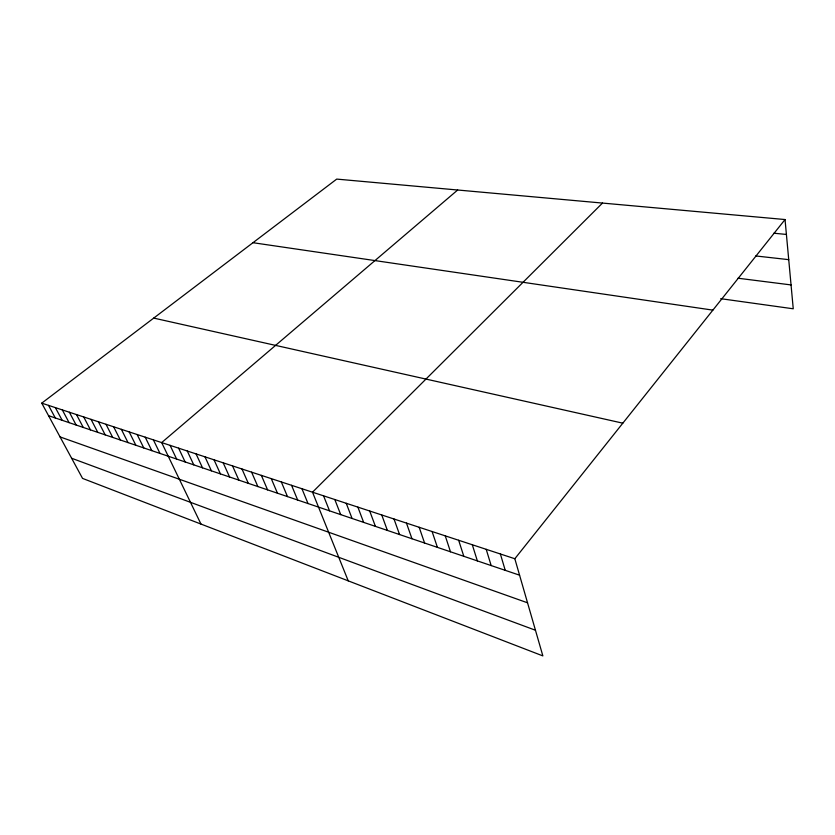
<?xml version="1.0" encoding="UTF-8"?>
<svg xmlns="http://www.w3.org/2000/svg" width="835" height="835" viewBox="0 0 835 835"><rect width="100%" height="100%" fill="white"/><g stroke="black" fill="none" stroke-linecap="round" stroke-linejoin="round"><path stroke-width="1.25" d="M514.83 558.74L785.036 219.542L336.724 179.097L41.75 403.148L82.55 478.403L542.865 655.903L514.83 558.74L41.75 403.148M602.494 203.072L312.509 492.201L348.237 580.857M457.663 190.015L161.666 442.592L200.974 524.067M773.888 233.215L786.413 234.447M755.738 255.948L788.731 259.654M738.025 278.222L791.058 284.923M720.699 298.68L793.25 308.793L785.036 219.542M252.984 242.703L712.871 310.129M153.734 318.093L622.827 423.178M48.545 415.684L519.579 575.19M60.057 436.914L527.543 602.807M71.612 458.238L535.454 630.237M48.524 405.372L55.308 417.97M55.381 407.637L62.155 420.297M62.322 409.922L69.096 422.646M69.368 412.229L76.131 425.025M76.496 414.577L83.249 427.436M83.719 416.957L90.462 429.879M91.046 419.368L97.779 432.353M98.467 421.811L105.189 434.868M105.993 424.284L112.694 437.404M113.623 426.789L120.303 439.982M121.357 429.336L128.026 442.602M129.195 431.914L135.844 445.243M137.138 434.524L143.777 447.936M145.207 437.175L151.813 450.66M153.379 439.868L159.976 453.415M170.079 445.358L176.634 459.062M178.617 448.165L185.14 461.943M187.27 451.015L193.772 464.865M196.058 453.896L202.529 467.83M204.972 456.828L211.412 470.836M214.021 459.803L220.43 473.894M223.195 462.83L229.583 476.994M232.527 465.899L238.873 480.135M241.983 469.009L248.298 483.329M251.596 472.172L257.869 486.575M261.355 475.376L267.586 489.863M271.271 478.643L277.46 493.203M281.332 481.952L287.48 496.595M291.561 485.312L297.667 500.05M301.946 488.726L308.011 503.547M323.562 495.844L329.522 510.832M334.814 499.539L340.711 514.621M346.243 503.296L352.078 518.472M357.881 507.127L363.653 522.397M369.707 511.02L375.416 526.374M381.752 514.976L387.388 530.434M394.005 519.005L399.568 534.557M406.468 523.107L411.968 538.752M419.17 527.282L424.577 543.021M432.092 531.53L437.425 547.374M445.253 535.861L450.493 551.799M458.655 540.266L463.811 556.308M472.307 544.754L477.359 560.901M486.21 549.336L491.168 565.577M500.384 553.991L505.238 570.336"/></g></svg>
